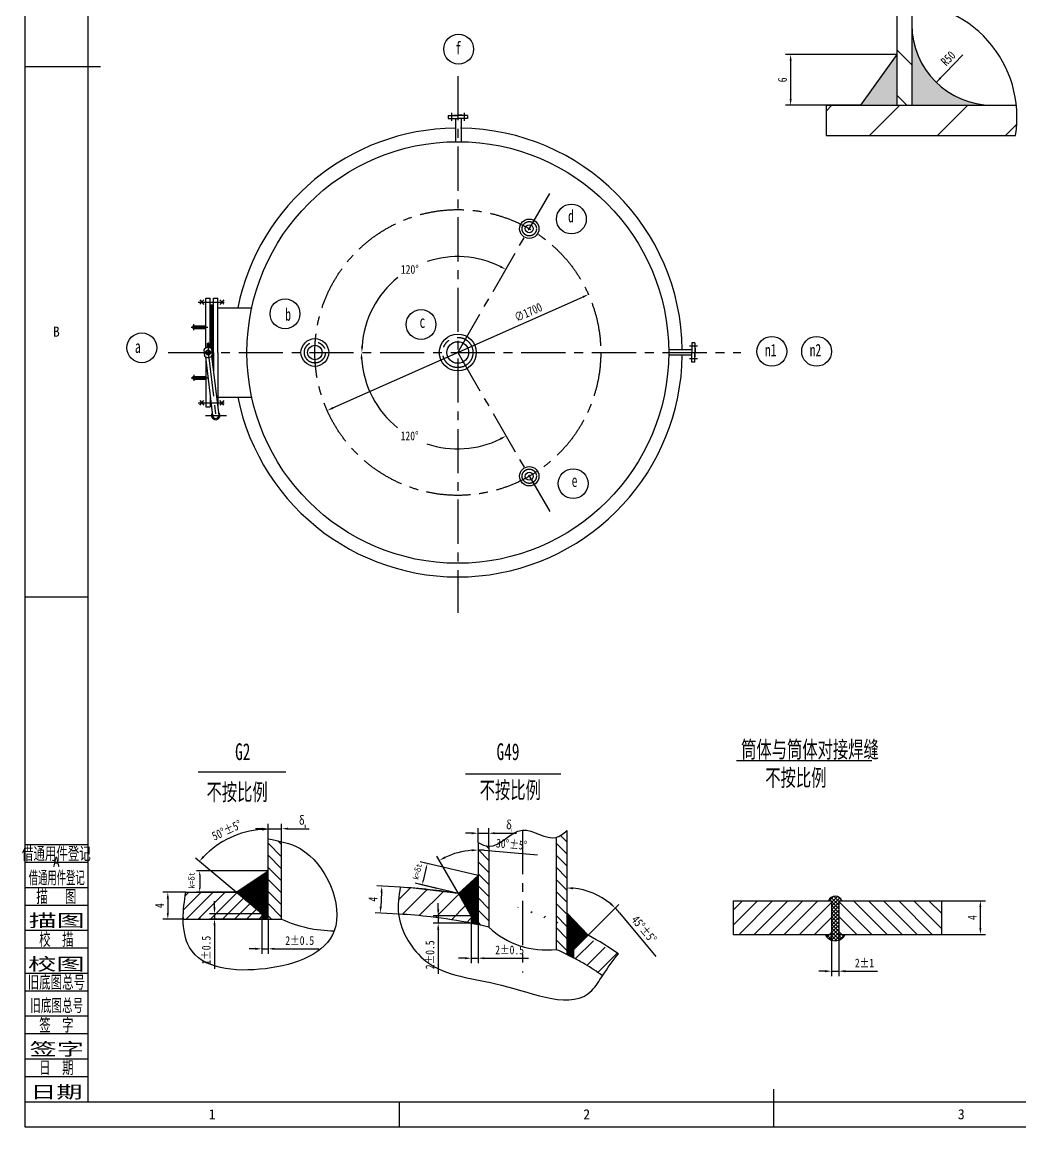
# Model space of a CAD drawing. Extents: x -391 to 8535, y -402 to 12465.
# Drawn here: x -391 to 5542, y -150 to 6422 of the extents above; entities that cross this region are included whole.
import ezdxf
from ezdxf.enums import TextEntityAlignment as Align

# ---------------------------------------------------------------- set-up
doc = ezdxf.new("R2010")
doc.units = 0
doc.header["$LTSCALE"] = 15
doc.linetypes.add('CENTER', pattern=[2, 1.25, -0.25, 0.25, -0.25])
doc.layers.get('0').update_dxf_attribs({"linetype": 'CONTINUOUS'})
doc.layers.get('DEFPOINTS').update_dxf_attribs({"linetype": 'CONTINUOUS'})
for name, color, linetype in [('1轮廓实线层', 7, 'CONTINUOUS'), ('2细线层', 3, 'CONTINUOUS'), ('3中心线层', 1, 'CENTER'), ('5剖面线层', 2, 'CONTINUOUS'), ('6文字层', 3, 'CONTINUOUS'), ('7标注层', 4, 'CONTINUOUS'), ('8符号标注层', 31, 'CONTINUOUS'), ('图框层', 7, 'CONTINUOUS')]:
    doc.layers.add(name, color=color, linetype=linetype)
doc.styles.add('PC_TEXTSTYLE', font='simfang.ttf', dxfattribs={"width": 0.8})
doc.dimstyles.new('TH_GBDIM', dxfattribs={"dimscale": 15, "dimtxt": 3.5, "dimasz": 2.5, "dimexe": 2, "dimexo": 0, "dimgap": 1.5, "dimtad": 1, "dimdec": 1, "dimzin": 0, "dimdsep": 46, "dimtxsty": 'PC_TEXTSTYLE', "dimcen": 2.5, "dimadec": 0, "dimazin": 0, "dimtfac": 0.714286, "dimtdec": 4, "dimtmove": 0, "dimatfit": 3, "dimfxl": 0, "dimtolj": 1, "dimtzin": 0, "dimarcsym": 0})
pattern_1 = [(45, (367.908, 476.2534), (-4.490128, 4.490128), []), (135, (367.908, 476.2534), (-4.490128, -4.490128), [])]

# ---------------------------------------------------------------- blocks, each defined once
blk = doc.blocks.new('*D34')
at = {"color": 0, "linetype": 'ByBlock', "ltscale": 14}
blk.add_line((1875.9, 3366.7), (3360.9, 4026.5), dxfattribs=at)
for points in [[(3358.4, 4032.2), (3363.5, 4020.8), (3395.2, 4041.7)], [(1873.4, 3372.4), (1878.4, 3361), (1841.6, 3351.5)]]:
    blk.add_solid(points, dxfattribs=at)
at = {"layer": 'DEFPOINTS', "color": 0, "linetype": 'ByBlock', "ltscale": 14}
for p in [(3395.2, 4041.7), (1841.6, 3351.5)]:
    blk.add_point(p, dxfattribs=at)
at = {"color": 3, "linetype": 'ByBlock', "ltscale": 14, "insert": (3037.4, 3936.1), "char_height": 52.5, "attachment_point": 5, "rotation": 23.95509, "style": 'PC_TEXTSTYLE'}
blk.add_mtext('\\A1;∅1700{}{}', dxfattribs=at)
blk = doc.blocks.new('*D35')
at = {"color": 0, "linetype": 'ByBlock', "ltscale": 14}
for start, end in [(63.76676, 108.64025), (128.68668, 176.23324)]:
    blk.add_arc((2618.4, 3696.6), 570.5, start, end, dxfattribs=at)
for points in [[(2873.5, 4213.9), (2867.7, 4202.9), (2903.7, 4190.7)], [(2055.4, 3733.9), (2042.9, 3734.3), (2047.9, 3696.6)]]:
    blk.add_solid(points, dxfattribs=at)
at = {"layer": 'DEFPOINTS', "color": 0, "linetype": 'ByBlock', "ltscale": 14}
for p in [(3164.8, 4643), (2519.4, 4258.5), (896, 3696.6), (2618.4, 3696.6), (4301.5, 3696.6)]:
    blk.add_point(p, dxfattribs=at)
at = {"color": 3, "linetype": 'ByBlock', "ltscale": 14, "insert": (2333.2, 4190.7), "char_height": 52.5, "attachment_point": 5, "style": 'PC_TEXTSTYLE'}
blk.add_mtext('\\A1;120°{}{}', dxfattribs=at)
blk = doc.blocks.new('*D36')
at = {"color": 0, "linetype": 'ByBlock', "ltscale": 14}
for start, end in [(183.74921, 231.34982), (251.30893, 296.2508)]:
    blk.add_arc((2618.4, 3696.6), 573.2, start, end, dxfattribs=at)
for points in [[(2040.2, 3658.9), (2052.7, 3659.4), (2045.2, 3696.6)], [(2869, 3188.1), (2874.9, 3177), (2905, 3200.2)]]:
    blk.add_solid(points, dxfattribs=at)
at = {"layer": 'DEFPOINTS', "color": 0, "linetype": 'ByBlock', "ltscale": 14}
for p in [(896, 3696.6), (2618.4, 3696.6), (4301.5, 3696.6), (2179.3, 3328.2), (3164.8, 2750.3)]:
    blk.add_point(p, dxfattribs=at)
at = {"color": 3, "linetype": 'ByBlock', "ltscale": 14, "insert": (2331.8, 3200.2), "char_height": 52.5, "attachment_point": 5, "style": 'PC_TEXTSTYLE'}
blk.add_mtext('\\A1;120°{}{}', dxfattribs=at)
blk = doc.blocks.new('*D43')
at = {"color": 0, "linetype": 'ByBlock', "ltscale": 14}
blk.add_line((5203.9, 6226.9), (5044.9, 6063.6), dxfattribs=at)
blk.add_solid([(5066.5, 6094.8), (5075.5, 6086.1), (5044.9, 6063.6)], dxfattribs=at)
at = {"layer": 'DEFPOINTS', "color": 0, "linetype": 'ByBlock', "ltscale": 14}
for p in [(5379.7, 6407.5), (5044.9, 6063.6)]:
    blk.add_point(p, dxfattribs=at)
at = {"color": 3, "linetype": 'ByBlock', "ltscale": 14, "insert": (5115.6, 6206.1), "char_height": 52.5, "attachment_point": 5, "rotation": 45.76876, "style": 'PC_TEXTSTYLE'}
blk.add_mtext('\\A1;R50{}{}', dxfattribs=at)
blk = doc.blocks.new('*D44')
at = {"color": 0, "linetype": 'ByBlock', "ltscale": 14}
for p, q in [((4809.7, 6229.3), (4149.1, 6229.3)), ((4179.1, 6191.8), (4179.1, 5965)), ((4594.5, 5927.5), (4149.1, 5927.5))]:
    blk.add_line(p, q, dxfattribs=at)
for points in [[(4172.8, 6191.8), (4185.3, 6191.8), (4179.1, 6229.3)], [(4172.8, 5965), (4185.3, 5965), (4179.1, 5927.5)]]:
    blk.add_solid(points, dxfattribs=at)
at = {"layer": 'DEFPOINTS', "color": 0, "linetype": 'ByBlock', "ltscale": 14}
for p in [(4809.7, 6229.3), (4179.1, 5927.5), (4594.5, 5927.5)]:
    blk.add_point(p, dxfattribs=at)
at = {"color": 3, "linetype": 'ByBlock', "ltscale": 14, "insert": (4130.3, 6078.4), "char_height": 52.5, "attachment_point": 5, "rotation": 90, "style": 'PC_TEXTSTYLE'}
blk.add_mtext('\\A1;6{}{}', dxfattribs=at)
blk = doc.blocks.new('*D62')
at = {"color": 0, "linetype": 'ByBlock', "ltscale": 14}
for p, q in [((1071.9, 1563.3), (1071.9, 1650.3)), ((881.7, 1245.9), (639.9, 1448.8))]:
    blk.add_line(p, q, dxfattribs=at)
blk.add_arc((1071.9, 1086.4), 533.9, 94.0249, 135.9751, dxfattribs=at)
for points in [[(1034.2, 1625.2), (1034.6, 1612.7), (1071.9, 1620.3)], [(692.6, 1453.2), (683.3, 1461.6), (662.9, 1429.6)]]:
    blk.add_solid(points, dxfattribs=at)
at = {"layer": 'DEFPOINTS', "color": 0, "linetype": 'ByBlock', "ltscale": 14}
for p in [(918.8, 1597.9), (1071.9, 1563.3), (881.7, 1245.9), (1033.9, 1118.2), (1071.9, 1085.9)]:
    blk.add_point(p, dxfattribs=at)
at = {"color": 0, "linetype": 'ByBlock', "ltscale": 14, "insert": (825.6, 1614.5), "char_height": 52.5, "attachment_point": 5, "rotation": 25, "style": 'PC_TEXTSTYLE'}
blk.add_mtext('\\A1;50°±5°', dxfattribs=at)
blk = doc.blocks.new('*D63')
at = {"color": 0, "linetype": 'ByBlock', "ltscale": 14}
for p, q in [((1033.9, 1085.9), (1033.9, 879.4)), ((1071.9, 1085.9), (1071.9, 879.4)), ((996.4, 909.4), (958.9, 909.4)), ((1033.9, 909.4), (1071.9, 909.4)), ((1109.4, 909.4), (1372.7, 909.4))]:
    blk.add_line(p, q, dxfattribs=at)
for points in [[(996.4, 915.7), (996.4, 903.2), (1033.9, 909.4)], [(1109.4, 915.7), (1109.4, 903.2), (1071.9, 909.4)]]:
    blk.add_solid(points, dxfattribs=at)
at = {"layer": 'DEFPOINTS', "color": 0, "linetype": 'ByBlock', "ltscale": 14}
for p in [(1033.9, 1085.9), (1071.9, 1085.9), (1071.9, 909.4)]:
    blk.add_point(p, dxfattribs=at)
at = {"color": 0, "linetype": 'ByBlock', "ltscale": 14, "insert": (1259.8, 958.2), "char_height": 52.5, "attachment_point": 5, "style": 'PC_TEXTSTYLE'}
blk.add_mtext('\\A1;2±0.5', dxfattribs=at)
blk = doc.blocks.new('*D64')
at = {"color": 0, "linetype": 'ByBlock', "ltscale": 14}
for p, q in [((753, 1155.7), (753, 1193.2)), ((1033.9, 1118.2), (723, 1118.2)), ((753, 1118.2), (753, 1085.9)), ((1033.9, 1085.9), (723, 1085.9)), ((753, 1048.4), (753, 791.1))]:
    blk.add_line(p, q, dxfattribs=at)
for points in [[(746.7, 1155.7), (759.2, 1155.7), (753, 1118.2)], [(746.7, 1048.4), (759.2, 1048.4), (753, 1085.9)]]:
    blk.add_solid(points, dxfattribs=at)
at = {"layer": 'DEFPOINTS', "color": 0, "linetype": 'ByBlock', "ltscale": 14}
for p in [(1033.9, 1118.2), (753, 1085.9), (1033.9, 1085.9)]:
    blk.add_point(p, dxfattribs=at)
at = {"color": 0, "linetype": 'ByBlock', "ltscale": 14, "insert": (704.2, 901), "char_height": 52.5, "attachment_point": 5, "rotation": 90, "style": 'PC_TEXTSTYLE'}
blk.add_mtext('\\A1;1±0.5', dxfattribs=at)
blk = doc.blocks.new('*D65')
at = {"color": 0, "linetype": 'ByBlock', "ltscale": 14}
for p, q in [((582.5, 1245.9), (445.3, 1245.9)), ((475.3, 1208.4), (475.3, 1123.4)), ((566.7, 1085.9), (445.3, 1085.9))]:
    blk.add_line(p, q, dxfattribs=at)
for points in [[(469.1, 1208.4), (481.6, 1208.4), (475.3, 1245.9)], [(469.1, 1123.4), (481.6, 1123.4), (475.3, 1085.9)]]:
    blk.add_solid(points, dxfattribs=at)
at = {"layer": 'DEFPOINTS', "color": 0, "linetype": 'ByBlock', "ltscale": 14}
for p in [(582.5, 1245.9), (475.3, 1085.9), (566.7, 1085.9)]:
    blk.add_point(p, dxfattribs=at)
at = {"color": 0, "linetype": 'ByBlock', "ltscale": 14, "insert": (426.6, 1165.9), "char_height": 52.5, "attachment_point": 5, "rotation": 90, "style": 'PC_TEXTSTYLE'}
blk.add_mtext('\\A1;4{}{}', dxfattribs=at)
blk = doc.blocks.new('*D66')
at = {"color": 0, "linetype": 'ByBlock', "ltscale": 14}
for p, q in [((1071.9, 1563.3), (1071.9, 1653.7)), ((1151.9, 1547.1), (1151.9, 1653.7)), ((1034.4, 1623.7), (996.9, 1623.7)), ((1071.9, 1623.7), (1151.9, 1623.7)), ((1189.4, 1623.7), (1316.8, 1623.7))]:
    blk.add_line(p, q, dxfattribs=at)
for points in [[(1034.4, 1630), (1034.4, 1617.5), (1071.9, 1623.7)], [(1189.4, 1630), (1189.4, 1617.5), (1151.9, 1623.7)]]:
    blk.add_solid(points, dxfattribs=at)
at = {"layer": 'DEFPOINTS', "color": 0, "linetype": 'ByBlock', "ltscale": 14}
for p in [(1151.9, 1623.7), (1071.9, 1563.3), (1151.9, 1547.1)]:
    blk.add_point(p, dxfattribs=at)
at = {"color": 0, "linetype": 'ByBlock', "ltscale": 14, "insert": (1271.8, 1673.5), "char_height": 52.5, "attachment_point": 5, "style": 'PC_TEXTSTYLE'}
blk.add_mtext('\\A1;δ', dxfattribs=at)
blk = doc.blocks.new('*D67')
at = {"color": 0, "linetype": 'ByBlock', "ltscale": 14}
for p, q in [((1856.9, 1275.7), (1718.3, 1283.6)), ((1746.1, 1244.5), (1741.2, 1159.6)), ((1847.7, 1115.9), (1709.1, 1123.9))]:
    blk.add_line(p, q, dxfattribs=at)
for points in [[(1739.9, 1244.8), (1752.4, 1244.1), (1748.3, 1281.9)], [(1735, 1160), (1747.5, 1159.3), (1739.1, 1122.2)]]:
    blk.add_solid(points, dxfattribs=at)
at = {"layer": 'DEFPOINTS', "color": 0, "linetype": 'ByBlock', "ltscale": 14}
for p in [(1856.9, 1275.7), (1739.1, 1122.2), (1847.7, 1115.9)]:
    blk.add_point(p, dxfattribs=at)
at = {"color": 0, "linetype": 'ByBlock', "ltscale": 14, "insert": (1695, 1204.8), "char_height": 52.5, "attachment_point": 5, "rotation": 86.71173, "style": 'PC_TEXTSTYLE'}
blk.add_mtext('\\A1;4{}{}', dxfattribs=at)
blk = doc.blocks.new('*D68')
at = {"color": 0, "linetype": 'ByBlock', "ltscale": 14}
for p, q in [((2975.4, 990.4), (3157.9, 1172.9)), ((3161.9, 1124), (3378, 864))]:
    blk.add_line(p, q, dxfattribs=at)
for start, end in [(50.26303, 84.73697), (39.73697, 45)]:
    blk.add_arc((2847.9, 862.9), 408.4, start, end, dxfattribs=at)
for points in [[(2885.1, 1263.3), (2885.6, 1275.8), (2847.9, 1271.3)], [(3113.2, 1181.6), (3104.7, 1172.3), (3136.7, 1151.7)]]:
    blk.add_solid(points, dxfattribs=at)
at = {"layer": 'DEFPOINTS', "color": 0, "linetype": 'ByBlock', "ltscale": 14}
for p in [(2847.9, 1612.5), (2953.6, 1257.4), (2975.4, 990.4), (2847.9, 876), (2887.9, 902.9)]:
    blk.add_point(p, dxfattribs=at)
at = {"color": 0, "linetype": 'ByBlock', "ltscale": 14, "insert": (3307.5, 1025.2), "char_height": 52.5, "attachment_point": 5, "rotation": 309.73697, "style": 'PC_TEXTSTYLE'}
blk.add_mtext('\\A1;45°±5° ', dxfattribs=at)
blk = doc.blocks.new('*D69')
at = {"color": 0, "linetype": 'ByBlock', "ltscale": 14}
for p, q in [((2204.1, 1237.8), (2075.1, 1461.2)), ((2357.4, 1495.3), (2673.7, 1469.4))]:
    blk.add_line(p, q, dxfattribs=at)
for start, end in [(94.6756, 115.3244), (85.3244, 90)]:
    blk.add_arc((2319.9, 1037.2), 459.7, start, end, dxfattribs=at)
for points in [[(2126.2, 1447.1), (2120.4, 1458.2), (2090.1, 1435.3)], [(2282.2, 1501.6), (2282.7, 1489.1), (2319.9, 1496.9)]]:
    blk.add_solid(points, dxfattribs=at)
at = {"layer": 'DEFPOINTS', "color": 0, "linetype": 'ByBlock', "ltscale": 14}
for p in [(2319.9, 1540.9), (2162.7, 1469.1), (2204.1, 1237.8), (2279.9, 1106.5), (2319.9, 1053.2)]:
    blk.add_point(p, dxfattribs=at)
at = {"color": 0, "linetype": 'ByBlock', "ltscale": 14, "insert": (2519.5, 1531), "char_height": 52.5, "attachment_point": 5, "rotation": 355.3244, "style": 'PC_TEXTSTYLE'}
blk.add_mtext('\\A1;30°±5°', dxfattribs=at)
blk = doc.blocks.new('*D70')
at = {"color": 0, "linetype": 'ByBlock', "ltscale": 14}
for p, q in [((2279.9, 1061.5), (2279.9, 823.5)), ((2319.9, 1053.2), (2319.9, 823.5)), ((2242.4, 853.5), (2204.9, 853.5)), ((2279.9, 853.5), (2319.9, 853.5)), ((2357.4, 853.5), (2620.7, 853.5))]:
    blk.add_line(p, q, dxfattribs=at)
for points in [[(2242.4, 859.7), (2242.4, 847.2), (2279.9, 853.5)], [(2357.4, 859.7), (2357.4, 847.2), (2319.9, 853.5)]]:
    blk.add_solid(points, dxfattribs=at)
at = {"layer": 'DEFPOINTS', "color": 0, "linetype": 'ByBlock', "ltscale": 14}
for p in [(2279.9, 1061.5), (2319.9, 1053.2), (2319.9, 853.5)]:
    blk.add_point(p, dxfattribs=at)
at = {"color": 0, "linetype": 'ByBlock', "ltscale": 14, "insert": (2507.8, 902.2), "char_height": 52.5, "attachment_point": 5, "style": 'PC_TEXTSTYLE'}
blk.add_mtext('\\A1;2±0.5', dxfattribs=at)
blk = doc.blocks.new('*D71')
at = {"color": 0, "linetype": 'ByBlock', "ltscale": 14}
for p, q in [((2083.3, 1144), (2083.3, 1181.5)), ((2279.9, 1106.5), (2053.3, 1106.5)), ((2279.9, 1061.5), (2053.3, 1061.5)), ((2083.3, 1106.5), (2083.3, 1061.5)), ((2083.3, 1024), (2083.3, 760.7))]:
    blk.add_line(p, q, dxfattribs=at)
for points in [[(2077, 1144), (2089.5, 1144), (2083.3, 1106.5)], [(2077, 1024), (2089.5, 1024), (2083.3, 1061.5)]]:
    blk.add_solid(points, dxfattribs=at)
at = {"layer": 'DEFPOINTS', "color": 0, "linetype": 'ByBlock', "ltscale": 14}
for p in [(2083.3, 1061.5), (2279.9, 1106.5), (2279.9, 1061.5)]:
    blk.add_point(p, dxfattribs=at)
at = {"color": 0, "linetype": 'ByBlock', "ltscale": 14, "insert": (2034.5, 873.6), "char_height": 52.5, "attachment_point": 5, "rotation": 90, "style": 'PC_TEXTSTYLE'}
blk.add_mtext('\\A1;2±0.5', dxfattribs=at)
blk = doc.blocks.new('*D72')
at = {"color": 0, "linetype": 'ByBlock', "ltscale": 14}
for p, q in [((2282.4, 1597), (2244.9, 1597)), ((2319.9, 1540.9), (2319.9, 1627)), ((2319.9, 1597), (2383.9, 1597)), ((2383.9, 1519.4), (2383.9, 1627)), ((2421.4, 1597), (2548.8, 1597))]:
    blk.add_line(p, q, dxfattribs=at)
for points in [[(2282.4, 1603.2), (2282.4, 1590.7), (2319.9, 1597)], [(2421.4, 1603.2), (2421.4, 1590.7), (2383.9, 1597)]]:
    blk.add_solid(points, dxfattribs=at)
at = {"layer": 'DEFPOINTS', "color": 0, "linetype": 'ByBlock', "ltscale": 14}
for p in [(2383.9, 1597), (2319.9, 1540.9), (2383.9, 1519.4)]:
    blk.add_point(p, dxfattribs=at)
at = {"color": 0, "linetype": 'ByBlock', "ltscale": 14, "insert": (2503.8, 1646.7), "char_height": 52.5, "attachment_point": 5, "style": 'PC_TEXTSTYLE'}
blk.add_mtext('\\A1;δ', dxfattribs=at)
blk = doc.blocks.new('*D104')
at = {"color": 0, "linetype": 'ByBlock', "ltscale": 14}
for p, q in [((4421.5, 995.1), (4421.5, 746.2)), ((4466.2, 995.1), (4466.2, 746.2)), ((4384, 776.2), (4346.5, 776.2)), ((4421.5, 776.2), (4466.2, 776.2)), ((4503.7, 776.2), (4695, 776.2))]:
    blk.add_line(p, q, dxfattribs=at)
for points in [[(4384, 782.5), (4384, 770), (4421.5, 776.2)], [(4503.7, 782.5), (4503.7, 770), (4466.2, 776.2)]]:
    blk.add_solid(points, dxfattribs=at)
at = {"layer": 'DEFPOINTS', "color": 0, "linetype": 'ByBlock', "ltscale": 14}
for p in [(4421.5, 995.1), (4466.2, 995.1), (4466.2, 776.2)]:
    blk.add_point(p, dxfattribs=at)
at = {"color": 0, "linetype": 'ByBlock', "ltscale": 14, "insert": (4618.1, 825), "char_height": 52.5, "attachment_point": 5, "style": 'PC_TEXTSTYLE'}
blk.add_mtext('\\A1;2±1', dxfattribs=at)
blk = doc.blocks.new('*D105')
at = {"color": 0, "linetype": 'ByBlock', "ltscale": 14}
for p, q in [((5075.3, 1195.1), (5337.3, 1195.1)), ((5307.3, 1032.6), (5307.3, 1157.6)), ((5075.3, 995.1), (5337.3, 995.1))]:
    blk.add_line(p, q, dxfattribs=at)
for points in [[(5301, 1157.6), (5313.5, 1157.6), (5307.3, 1195.1)], [(5301, 1032.6), (5313.5, 1032.6), (5307.3, 995.1)]]:
    blk.add_solid(points, dxfattribs=at)
at = {"layer": 'DEFPOINTS', "color": 0, "linetype": 'ByBlock', "ltscale": 14}
for p in [(5075.3, 1195.1), (5307.3, 1195.1), (5075.3, 995.1)]:
    blk.add_point(p, dxfattribs=at)
at = {"color": 0, "linetype": 'ByBlock', "ltscale": 14, "insert": (5258.5, 1095.1), "char_height": 52.5, "attachment_point": 5, "rotation": 90, "style": 'PC_TEXTSTYLE'}
blk.add_mtext('\\A1;4{}{}', dxfattribs=at)

msp = doc.modelspace()

# ---------------------------------------------------------------- hatches: boundary and pattern name
at = {"layer": '5剖面线层', "ltscale": 14}
h = msp.add_hatch(color=256, dxfattribs=at)
h.paths.add_polyline_path([(4899.68, 6407.49), (4899.68, 5927.49), (5379.68, 5927.49, -0.4142136)])
h.paths.add_polyline_path([(4809.68, 6229.35), (4594.53, 5927.49), (4809.68, 5927.49)])
h = msp.add_hatch(dxfattribs=at)
h.set_pattern_fill('ANSI31', color=2, scale=16, angle=90, style=0)
h.set_pattern_definition([(135, (149.937, -497.746), (-35.921, -35.921), [])])
edge = h.paths.add_edge_path()
edge.add_spline(control_points=[(2383.89, 1519.44), (2363.04, 1520.63), (2341.47, 1530.78), (2319.89, 1540.94)], knot_values=[0, 0, 0, 0, 8.4392195, 8.4392195, 8.4392195, 8.4392195], degree=3, periodic=0)
edge.add_line((2319.89, 1540.94), (2319.89, 1053.21))
edge.add_spline(control_points=[(2319.89, 1053.21), (2341.43, 1048.6), (2362.77, 1043.77), (2383.89, 1038.72)], knot_values=[1.1433583, 1.1433583, 1.1433583, 1.1433583, 1.183301, 1.183301, 1.183301, 1.183301], degree=3, periodic=0)
edge.add_line((2383.89, 1038.72), (2383.89, 1519.44))
edge = h.paths.add_edge_path()
edge.add_spline(control_points=[(2783.89, 905.89), (2805.78, 896.17), (2827.12, 886.19), (2847.89, 875.98)], knot_values=[0.8175413, 0.8175413, 0.8175413, 0.8175413, 0.8680993, 0.8680993, 0.8680993, 0.8680993], degree=3, periodic=0)
edge.add_line((2847.89, 875.98), (2847.89, 1612.5))
edge.add_spline(control_points=[(2847.89, 1612.5), (2827.16, 1595.15), (2806.42, 1577.8), (2783.89, 1571.79)], knot_values=[61.7570748, 61.7570748, 61.7570748, 61.7570748, 71.2387203, 71.2387203, 71.2387203, 71.2387203], degree=3, periodic=0)
edge.add_line((2783.89, 1571.79), (2783.89, 905.89))
h = msp.add_hatch(dxfattribs=at)
h.set_pattern_fill('ANSI31', color=2, scale=16, angle=90, style=0)
h.set_pattern_definition([(135, (335.705, -1534.03), (-35.921, -35.921), [])])
edge = h.paths.add_edge_path()
edge.add_spline(control_points=[(1151.89, 1547.1), (1125.56, 1553.49), (1098.72, 1558.4), (1071.89, 1563.3)], knot_values=[0, 0, 0, 0, 10.1292522, 10.1292522, 10.1292522, 10.1292522], degree=3, periodic=0)
edge.add_line((1071.89, 1563.3), (1071.89, 1085.92))
edge.add_line((1071.89, 1085.92), (1151.89, 1085.92))
edge.add_line((1151.89, 1085.92), (1151.89, 1547.1))
h = msp.add_hatch(dxfattribs=at)
h.set_pattern_fill('ANSI37', color=256, scale=2, style=0)
h.set_pattern_definition(pattern_1)
h.paths.add_polyline_path([(1071.89, 1373.73), (881.74, 1245.92), (1033.92, 1118.22), (1033.92, 1085.92), (1071.89, 1085.92)])
h = msp.add_hatch(dxfattribs=at)
h.set_pattern_fill('ANSI37', color=256, scale=2, style=0)
h.set_pattern_definition(pattern_1)
h.paths.add_polyline_path([(2319.89, 1344.95), (2204.1, 1237.76), (2279.89, 1106.47), (2279.89, 1061.47), (2319.89, 1053.21)])
h = msp.add_hatch(dxfattribs=at)
h.set_pattern_fill('ANSI31', color=2, scale=24, style=0)
h.set_pattern_definition([(45, (149.94, -497.75), (-53.8815, 53.8815), [])])
edge = h.paths.add_edge_path()
edge.add_spline(control_points=[(1847.72, 1115.94), (1912.52, 1112.22), (1976.88, 1106.61), (2121.95, 1089.58), (2202.1, 1076.96), (2279.89, 1061.47)], knot_values=[1.2078948, 1.2078948, 1.2078948, 1.2078948, 1.3189432, 1.3189432, 1.461669, 1.461669, 1.461669, 1.461669], degree=3, periodic=0)
edge.add_line((2279.89, 1061.47), (2279.89, 1106.47))
edge.add_line((2279.89, 1106.47), (2204.1, 1237.76))
edge.add_ellipse((1655.86, 313.44), major_axis=(1845.91, 0), ratio=0.5243969, start_angle=72.722562, end_angle=83.747462)
edge.add_spline(control_points=[(1856.9, 1275.68), (1849.34, 1222.41), (1841.77, 1169.14), (1847.72, 1115.94)], knot_values=[0, 0, 0, 0, 20, 20, 20, 20], degree=3, periodic=0)
edge = h.paths.add_edge_path()
edge.add_line((2887.89, 902.9), (2887.89, 855.65))
edge.add_spline(control_points=[(2887.89, 855.65), (2910.92, 843.55), (2933.16, 831.17), (2992.45, 796.16), (3027.74, 773.01), (3060.25, 749.3)], knot_values=[0.6234292, 0.6234292, 0.6234292, 0.6234292, 0.6815971, 0.6815971, 0.7844873, 0.7844873, 0.7844873, 0.7844873], degree=3, periodic=0)
edge.add_spline(control_points=[(3060.25, 749.3), (3090.27, 795.12), (3122.4, 836.85), (3154.52, 878.58)], knot_values=[200.1993534, 200.1993534, 200.1993534, 200.1993534, 220.1993534, 220.1993534, 220.1993534, 220.1993534], degree=3, periodic=0)
edge.add_ellipse((1655.86, 313.44), major_axis=(1845.91, 0), ratio=0.5243969, start_angle=35.719862, end_angle=44.371409)
edge.add_line((2975.36, 990.37), (2887.89, 902.9))
h = msp.add_hatch(dxfattribs=at)
h.set_pattern_fill('ANSI31', color=2, scale=16, style=0)
h.set_pattern_definition([(45, (335.705, -1534.03), (-35.921, 35.921), [])])
edge = h.paths.add_edge_path()
edge.add_spline(control_points=[(582.52, 1245.92), (574.84, 1196.45), (567.16, 1146.98), (566.71, 1095.39)], knot_values=[230.6762217, 230.6762217, 230.6762217, 230.6762217, 249.616796, 249.616796, 249.616796, 249.616796], degree=3, periodic=0)
edge.add_line((566.71, 1095.39), (566.71, 1085.92))
edge.add_line((566.71, 1085.92), (1033.92, 1085.92))
edge.add_line((1033.92, 1085.92), (1033.92, 1118.22))
edge.add_line((1033.92, 1118.22), (881.74, 1245.92))
edge.add_line((881.74, 1245.92), (582.52, 1245.92))
h = msp.add_hatch(dxfattribs=at)
h.set_pattern_fill('ANSI31', color=256, scale=20, style=0)
h.set_pattern_definition([(45, (3548.72, -3818.38), (-44.9013, 44.9013), [])])
h.paths.add_polyline_path([(4421.49, 995.1), (4421.49, 1195.1), (3837.48, 1195.1), (3837.48, 995.1)])
h = msp.add_hatch(dxfattribs=at)
h.set_pattern_fill('ANSI37', color=256, scale=5, style=0)
h.set_pattern_definition([(45, (3548.722, -3818.38), (-11.22532, 11.22532), []), (135, (3548.722, -3818.38), (-11.22532, -11.22532), [])])
h.paths.add_polyline_path([(4466.19, 1195.1), (4483.36, 1195.1, 0.7072863), (4404.32, 1195.1), (4421.49, 1195.1), (4421.49, 995.1), (4383.75, 995.1, 0.6215596), (4503.93, 995.1), (4466.19, 995.1)])
h = msp.add_hatch(dxfattribs=at)
h.set_pattern_fill('ANSI31', color=256, scale=20, angle=90, style=0)
h.set_pattern_definition([(135, (3548.72, -3818.38), (-44.9013, -44.9013), [])])
h.paths.add_polyline_path([(4466.19, 1195.1), (4466.19, 995.1), (5075.34, 995.1), (5075.34, 1195.1)])
h = msp.add_hatch(dxfattribs=at)
h.set_pattern_fill('ANSI37', color=256, scale=2, style=0)
h.set_pattern_definition(pattern_1)
h.paths.add_polyline_path([(2975.36, 990.37), (2847.89, 1123.92), (2847.89, 875.98), (2887.89, 855.65), (2887.89, 902.9)])

# ---------------------------------------------------------------- linework, layer by layer
at = {"color": 0, "linetype": 'ByBlock', "ltscale": 14}
for p, q in [((881.74, 1245.92), (645, 1245.92)), ((665, 1094.21), (665, 1090.38))]:
    msp.add_line(p, q, dxfattribs=at)
at = {"layer": '1轮廓实线层', "ltscale": 14}
for p, q in [((4809.68, 6539.39), (4809.68, 5927.49)), ((4899.68, 6537.58), (4899.68, 5927.49)), ((4809.68, 6229.35), (4594.53, 5927.49)), ((4389.68, 5927.49), (5521.18, 5927.49)), ((4389.68, 5927.49), (4389.68, 5747.49)), ((2142.27, 5866.63), (2199.77, 5866.63)), ((2174.77, 5868.63), (2199.77, 5868.63)), ((2224.77, 5868.63), (2199.77, 5868.63)), ((2257.27, 5866.63), (2199.77, 5866.63)), ((2142.27, 5848.63), (2199.77, 5848.63)), ((2257.27, 5848.63), (2199.77, 5848.63)), ((4389.68, 5747.49), (5516.24, 5747.49)), ((665.19, 4743.14), (689.06, 4770.56)), ((665.19, 4770.12), (689.06, 4742.69)), ((701.77, 4483.67), (701.77, 4779.13)), ((701.77, 4779.13), (727.77, 4779.13)), ((727.77, 4483.67), (727.77, 4779.13)), ((727.77, 4740.63), (746.77, 4740.63)), ((733.77, 4479.84), (733.77, 4740.63)), ((740.77, 4456.63), (740.77, 4740.63)), ((746.77, 4456.63), (746.77, 4779.13)), ((746.77, 4779.13), (772.77, 4779.13)), ((772.77, 4456.63), (772.77, 4779.13)), ((809.36, 4743.14), (785.49, 4770.56)), ((809.36, 4770.12), (785.49, 4742.69)), ((772.77, 4721.63), (977.75, 4721.63)), ((629.77, 4614.63), (701.77, 4614.63)), ((629.77, 4598.63), (701.77, 4598.63)), ((689.64, 4473.01), (694.23, 4434.76)), ((709.77, 4510.92), (719.77, 4510.92)), ((709.77, 4510.92), (709.77, 4486.21)), ((719.77, 4510.92), (719.77, 4486.21)), ((735.32, 4478.49), (739.91, 4440.24)), ((3591.77, 4514.13), (3591.77, 4456.63)), ((3609.77, 4514.13), (3609.77, 4456.63)), ((3611.77, 4481.63), (3611.77, 4456.63)), ((699.76, 4430.65), (741.65, 4081.63)), ((701.77, 4429.59), (701.77, 4134.13)), ((735.51, 4434.94), (777.9, 4081.63)), ((740.77, 4456.63), (740.77, 4391.04)), ((746.77, 4456.63), (746.77, 4341.04)), ((772.77, 4456.63), (772.77, 4134.13)), ((3591.77, 4399.13), (3591.77, 4456.63)), ((3609.77, 4399.13), (3609.77, 4456.63)), ((3611.77, 4431.63), (3611.77, 4456.63)), ((629.77, 4314.63), (701.77, 4314.63)), ((629.77, 4298.63), (701.77, 4298.63)), ((665.19, 4143.14), (689.06, 4170.56)), ((665.19, 4170.12), (689.06, 4142.69)), ((727.77, 4197.22), (727.77, 4134.13)), ((772.77, 4191.63), (977.75, 4191.63)), ((809.36, 4143.14), (785.49, 4170.56)), ((809.36, 4170.12), (785.49, 4142.69)), ((701.77, 4134.13), (727.77, 4134.13)), ((3857.6, 2028.72), (4662.65, 2028.72)), ((655.16, 1962.45), (1177.25, 1962.45)), ((2244.63, 1950.86), (2813.12, 1950.86)), ((1071.89, 1085.92), (1071.89, 1563.3)), ((1151.89, 1085.92), (1151.89, 1547.1)), ((881.74, 1245.92), (1071.89, 1373.73)), ((2204.1, 1237.76), (2319.89, 1344.95)), ((2204.1, 1237.76), (1919.22, 1271.53)), ((582.52, 1245.92), (881.74, 1245.92)), ((1033.92, 1118.22), (881.74, 1245.92)), ((2279.89, 1106.47), (2204.1, 1237.76)), ((3837.48, 1195.1), (4421.49, 1195.1)), ((3837.48, 1195.1), (3837.48, 995.1)), ((4421.49, 1195.1), (4421.49, 995.1)), ((4466.19, 1195.1), (5075.34, 1195.1)), ((4466.19, 1195.1), (4466.19, 995.1)), ((5075.34, 1195.1), (5075.34, 995.1)), ((1033.92, 1118.22), (1033.92, 1085.92)), ((2975.36, 990.37), (2847.89, 1123.92)), ((566.71, 1095.39), (566.71, 1085.92)), ((566.71, 1085.92), (1033.92, 1085.92)), ((1033.92, 1085.92), (1071.89, 1085.92)), ((1071.89, 1085.92), (1151.89, 1085.92)), ((2279.89, 1061.47), (2319.89, 1053.21)), ((2887.89, 902.9), (2975.36, 990.37)), ((3837.48, 995.1), (4421.49, 995.1)), ((4466.19, 995.1), (5075.34, 995.1)), ((2847.89, 875.98), (2887.89, 855.65))]:
    msp.add_line(p, q, dxfattribs=at)
at = {"layer": '1轮廓实线层', "ltscale": 21}
for p, q in [((2142.27, 5866.63), (2142.27, 5848.63)), ((2174.77, 5868.63), (2174.77, 5866.63)), ((2224.77, 5868.63), (2224.77, 5866.63)), ((2257.27, 5866.63), (2257.27, 5848.63)), ((2186.28, 5848.66), (2186.28, 5710.56)), ((2219.28, 5848.66), (2219.28, 5710.56)), ((3591.77, 4473.13), (3453.67, 4473.13)), ((3609.77, 4514.13), (3591.77, 4514.13)), ((3611.77, 4481.63), (3609.77, 4481.63)), ((3591.77, 4440.13), (3453.67, 4440.13)), ((3611.77, 4431.63), (3609.77, 4431.63)), ((3609.77, 4399.13), (3591.77, 4399.13))]:
    msp.add_line(p, q, dxfattribs=at)
at = {"layer": '1轮廓实线层', "color": 4, "ltscale": 14}
msp.add_line((2204.1, 1237.76), (1946.65, 1299.12), dxfattribs=at)
at = {"layer": '1轮廓实线层', "ltscale": 14}
for points in [[(2847.89, 1612.5), (2847.89, 875.98)], [(2319.89, 1540.94), (2319.89, 1053.21)], [(2383.89, 1519.44), (2383.89, 1038.72)], [(2783.89, 1571.79), (2783.89, 905.89)], [(2279.89, 1106.47), (2279.89, 1061.47)], [(2887.89, 902.9), (2887.89, 855.65)]]:
    msp.add_lwpolyline(points, dxfattribs=at)
for centre, radius in [((2199.77, 4456.63), 1254), ((2624.77, 5192.75), 57.5), ((2624.77, 5192.75), 23.52), ((1349.77, 4456.63), 82.5), ((2199.77, 4456.63), 110), ((714.77, 4456.63), 15), ((1349.77, 4456.63), 43.36), ((2199.77, 4456.63), 64.41), ((714.77, 4456.63), 10), ((2624.77, 3720.51), 57.5), ((2624.77, 3720.51), 23.52)]:
    msp.add_circle(centre, radius, dxfattribs=at)
for centre, radius, start, end in [((5379.68, 6407.49), 480, 180, 270), ((2199.77, 4456.63), 1335, 90.708168, 168.550634), ((2199.77, 4456.63), 1335, 0.708168, 89.291832), ((629.77, 4606.63), 8, 90, 270), ((714.77, 4456.63), 30, 46.787279, 146.898268), ((714.77, 4456.63), 30, 226.787279, 326.898268), ((2199.77, 4456.63), 1335, 191.449366, 359.291832), ((629.77, 4306.63), 8, 90, 270), ((759.77, 4081.63), 25, 142.897254, 50.788293), ((759.77, 4081.63), 18, 180, 360), ((4443.84, 1181.14), 41.91, 19.457509, 160.542491), ((1469.77, 1779.63), 763.08, 245.381739, 269.644864), ((2726, 1400.23), 497.72, 226.579909, 276.679874), ((4443.84, 1024.76), 67.02, 206.273171, 333.726829)]:
    msp.add_arc(centre, radius, start, end, dxfattribs=at)
for start_param, end_param in [(1.2692481, 1.461669), (0.6234292, 0.7744272)]:
    msp.add_ellipse((1655.86, 313.44), major_axis=(1845.91, 0), ratio=0.5243969, start_param=start_param, end_param=end_param, dxfattribs=at)
msp.add_spline([(2319.89, 1540.94), (2383.89, 1519.44), (2583.81, 1615.41), (2783.89, 1571.79), (2847.89, 1612.5)], degree=3, dxfattribs=at)
for points, knots in [([(2279.89, 1061.47), (2202.1, 1076.96), (2121.95, 1089.58), (1976.88, 1106.61), (1912.52, 1112.22), (1847.72, 1115.94)], [1.20789485, 1.20789485, 1.20789485, 1.20789485, 1.35062057, 1.35062057, 1.46166896, 1.46166896, 1.46166896, 1.46166896]), ([(3060.25, 749.3), (3027.74, 773.01), (2992.45, 796.16), (2933.16, 831.17), (2910.92, 843.55), (2887.89, 855.65)], [0.6234292, 0.6234292, 0.6234292, 0.6234292, 0.72631931, 0.72631931, 0.78448725, 0.78448725, 0.78448725, 0.78448725])]:
    msp.add_open_spline(points, degree=3, knots=knots, dxfattribs=at)
for points in [[(2383.89, 1038.72), (2362.77, 1043.77), (2341.43, 1048.6), (2319.89, 1053.21)], [(2847.89, 875.98), (2827.12, 886.19), (2805.78, 896.17), (2783.89, 905.89)]]:
    msp.add_open_spline(points, degree=3, dxfattribs=at)
msp.add_point((0, 0), dxfattribs=at)
at = {"layer": '2细线层'}
for p, q in [((-375, 1530), (0, 1530)), ((-375, 1425), (0, 1425)), ((-375, 1275), (0, 1275)), ((-375, 1170), (0, 1170)), ((-375, 1020), (0, 1020)), ((-375, 915), (0, 915)), ((-375, 765), (0, 765)), ((-375, 660), (0, 660)), ((-375, 510), (0, 510)), ((-375, 405), (0, 405)), ((-375, 255), (0, 255)), ((-375, 150), (0, 150)), ((-375, 0), (0, 0))]:
    msp.add_line(p, q, dxfattribs=at)
at = {"layer": '2细线层', "ltscale": 14}
for centre in [(2204.75, 6261), (2875.27, 5250.58), (1172.35, 4686.87), (1981.24, 4623.05), (320.89, 4484.78), (4067.32, 4463.51), (4333.4, 4463.51), (2885.92, 3676.44)]:
    msp.add_circle(centre, 88.69, dxfattribs=at)
for points in [[(1071.89, 1563.3), (1261.59, 1505.61), (1465.04, 1016.57), (1055.4, 791.28), (604.52, 917.66), (566.71, 1085.92), (582.52, 1245.92)], [(1856.9, 1275.68), (1847.72, 1115.94), (2010.5, 836.01), (2458.67, 693.51), (2997.05, 661.52), (3060.25, 749.3), (3154.52, 878.58)]]:
    msp.add_spline(points, degree=3, dxfattribs=at)
at = {"layer": '3中心线层', "ltscale": 14}
for p, q in [((2199.77, 6101.18), (2199.77, 2908.64)), ((2199.77, 4456.63), (2746.15, 5402.97)), ((655.64, 4756.63), (809.63, 4756.63)), ((613.9, 4606.63), (714.2, 4606.63)), ((629.77, 4589.75), (629.77, 4626.12)), ((714.77, 4516.72), (714.77, 4456.63)), ((477.4, 4456.63), (3882.88, 4456.63)), ((714.77, 4456.63), (764.58, 4041.57)), ((2199.77, 4456.63), (2746.15, 3510.28)), ((613.9, 4306.63), (714.2, 4306.63)), ((629.77, 4323.5), (629.77, 4287.14)), ((655.64, 4156.63), (809.63, 4156.63)), ((699.93, 4081.63), (824.72, 4081.63))]:
    msp.add_line(p, q, dxfattribs=at)
at = {"layer": '3中心线层', "ltscale": 21}
for p, q in [((2162.27, 5881.73), (2162.27, 5834.16)), ((2237.27, 5881.73), (2237.27, 5834.16)), ((3624.88, 4494.13), (3577.31, 4494.13)), ((3624.88, 4419.13), (3577.31, 4419.13))]:
    msp.add_line(p, q, dxfattribs=at)
at = {"layer": '3中心线层', "ltscale": 14}
msp.add_lwpolyline([(2583.81, 1615.41), (2583.89, 767.63)], dxfattribs=at)
for centre, radius in [((2199.77, 4456.63), 850), ((2624.77, 5192.75), 42.5), ((2199.77, 4456.63), 90), ((1349.77, 4456.63), 62.5), ((2624.77, 3720.51), 42.5)]:
    msp.add_circle(centre, radius, dxfattribs=at)
at = {"layer": '5剖面线层', "ltscale": 14}
for p, q in [((4899.68, 6167.21), (4809.68, 6257.21)), ((4869.99, 5927.49), (4809.68, 5987.8)), ((4389.68, 5893.18), (4423.99, 5927.49)), ((4648.1, 5747.49), (4828.1, 5927.49)), ((5052.22, 5747.49), (5232.22, 5927.49)), ((5456.33, 5747.49), (5523.67, 5814.83))]:
    msp.add_line(p, q, dxfattribs=at)
at = {"layer": '7标注层', "ltscale": 14}
msp.add_line((2319.89, 1344.95), (1975.72, 1426.98), dxfattribs=at)
at = {"layer": '7标注层', "linetype": 'ByBlock', "ltscale": 14}
for p, q in [((2012.55, 1392.5), (1993.74, 1313.6)), ((2103.45, 1396.54), (1998.89, 1421.46)), ((1071.89, 1373.73), (645, 1373.73)), ((665, 1348.73), (665, 1270.92)), ((2073.05, 1269), (1968.49, 1293.92))]:
    msp.add_line(p, q, dxfattribs=at)
for points in [[(2008.5, 1393.47), (2016.6, 1391.54), (2018.35, 1416.82)], [(660.83, 1348.73), (669.17, 1348.73), (665, 1373.73)], [(1989.69, 1314.56), (1997.8, 1312.63), (1987.95, 1289.28)], [(660.83, 1270.92), (669.17, 1270.92), (665, 1245.92)]]:
    msp.add_solid(points, dxfattribs=at)
at = {"layer": '8符号标注层', "ltscale": 14}
msp.add_arc((4840.92, 5856.11), 684, 350.862619, 92.61768, dxfattribs=at)
at = {"layer": 'DEFPOINTS', "color": 0, "linetype": 'ByBlock', "ltscale": 14}
for p in [(2103.45, 1396.54), (1071.89, 1373.73), (1987.95, 1289.28), (2073.05, 1269), (665, 1245.92), (881.74, 1245.92)]:
    msp.add_point(p, dxfattribs=at)
at = {"layer": '图框层', "color": 3, "ltscale": 14}
for p, q in [((-375, 12465), (-375, -150)), ((-375, 6157.5), (0, 6157.5)), ((-375, 3003.75), (0, 3003.75)), ((-375, -150), (8535, -150))]:
    msp.add_line(p, q, dxfattribs=at)
at = {"layer": '图框层', "color": 7, "ltscale": 14}
for p, q in [((0, 12315), (0, 0)), ((0, 0), (8385, 0))]:
    msp.add_line(p, q, dxfattribs=at)
at = {"layer": '图框层', "ltscale": 14}
for p, q in [((-375, 6157.5), (75, 6157.5)), ((4080, -150), (4080, 75))]:
    msp.add_line(p, q, dxfattribs=at)
at = {"layer": '图框层', "color": 3}
for p, q in [((1852.5, -150), (1852.5, 0)), ((4080, -150), (4080, 0))]:
    msp.add_line(p, q, dxfattribs=at)

# ---------------------------------------------------------------- texts
at = {"color": 3, "linetype": 'ByBlock', "ltscale": 14, "insert": (1960.12, 1368.89), "char_height": 35, "attachment_point": 5, "rotation": 76.593, "style": 'PC_TEXTSTYLE'}
msp.add_mtext('k=δt', dxfattribs=at)
at = {"layer": '1轮廓实线层', "color": 4, "ltscale": 14, "insert": (1288.79, 1647.12), "char_height": 16, "width": 12.968, "attachment_point": 1, "style": 'PC_TEXTSTYLE'}
msp.add_mtext('\\Ftxt.shx;t', dxfattribs=at)
at = {"layer": '6文字层', "ltscale": 14, "style": 'PC_TEXTSTYLE', "width": 0.667}
for s, height, p in [('f', 75, (2185.12, 6230.58)), ('d', 75, (2855.65, 5230.79)), ('b', 75, (1174.01, 4645.8)), ('c', 75, (1972.26, 4603.26)), ('a', 75, (279.98, 4454.36)), ('n1', 75, (4026.41, 4433.08)), ('n2', 75, (4292.49, 4433.08)), ('e', 75, (2876.93, 3656.65)), ('G2', 100, (875.6, 2032.02)), ('G49', 100, (2430.26, 2032.02)), ('筒体与筒体对接焊缝', 100, (3884.53, 2045.47)), ('不按比例', 100, (4028.17, 1877.34)), ('不按比例', 100, (705.6, 1792.06)), ('不按比例', 100, (2329.86, 1803.66))]:
    msp.add_text(s, height=height, dxfattribs=at).set_placement(p)
at = {"layer": '6文字层', "color": 4, "ltscale": 14, "style": 'PC_TEXTSTYLE', "width": 0.8}
msp.add_text('t', height=16, dxfattribs=at).set_placement((2512.28, 1608.97))
at = {"layer": '6文字层', "color": 3, "style": 'PC_TEXTSTYLE'}
for s, width, p in [('借通用件登记', 0.667, (-187.5, 1477.5)), ('描   图', 0.6667, (-187.5, 1222.5)), ('校  描', 0.667, (-187.5, 967.5)), ('旧底图总号', 0.667, (-187.5, 712.5)), ('签  字', 0.667, (-187.5, 457.5)), ('日  期', 0.667, (-187.41, 204))]:
    msp.add_text(s, height=75, dxfattribs=dict(at, width=width)).set_placement(p, align=Align.MIDDLE)
at = {"layer": '6文字层', "style": 'PC_TEXTSTYLE'}
for tag, text, width, p, p2 in [('借通用件登记', '借通用件登记', 0.534552, (-351.67, 1295.34), (-18.8, 1295.34)), ('描图', '描图', 1.603656, (-351.67, 1040.4), (-18.8, 1040.4)), ('校图', '校图', 1.625624, (-356.23, 780.9), (-18.8, 780.9)), ('旧底图总号', '旧底图总号', 0.606314, (-342.55, 535.06), (-27.92, 535.06)), ('签字', '签字', 1.55972, (-347.11, 275.56), (-23.36, 275.56)), ('日期', '日期', 1.493816, (-342.55, 20.61), (-32.48, 20.61))]:
    msp.add_attdef(tag, text=text, height=75, dxfattribs=dict(at, width=width)).set_placement(p, p2, align=Align.FIT)
at = {"layer": '7标注层', "linetype": 'ByBlock', "ltscale": 14, "insert": (617.17, 1316.33), "char_height": 35, "attachment_point": 5, "rotation": 90, "style": 'PC_TEXTSTYLE'}
msp.add_mtext('\\A1;k=δt{}{}', dxfattribs=at)
at = {"layer": '图框层', "color": 3, "style": 'PC_TEXTSTYLE'}
for s, p in [('B', (-187.5, 4580.62)), ('A', (-187.5, 1426.88)), ('1', (738.75, -75)), ('2', (2966.25, -75)), ('3', (5193.75, -75))]:
    msp.add_text(s, height=60, dxfattribs=at).set_placement(p, align=Align.MIDDLE)

# ---------------------------------------------------------------- dimensions: what is measured, and where the dimension line sits
at = {"layer": '7标注层', "ltscale": 14}
dim = msp.add_radius_dim(center=(5379.68, 6407.49), mpoint=(5044.86, 6063.55), text='R50{}{}', dimstyle='TH_GBDIM', override={"dimtoh": 1, "dimsd1": 1, "dimclrt": 3, "dimtofl": 1}, dxfattribs=at)
dim.commit()
dim.dimension.update_dxf_attribs({"geometry": '*D43', "text_midpoint": (5150.53, 6172.11), "dimtype": 164})
dim = msp.add_linear_dim(base=(4179.07, 5927.49), p1=(4809.68, 6229.35), p2=(4594.53, 5927.49), angle=90, text='6{}{}', dimstyle='TH_GBDIM', override={"dimgap": 1.5, "dimtad": 1, "dimjust": 0, "dimse1": 0, "dimse2": 0, "dimsd1": 0, "dimsd2": 0, "dimclrt": 3, "dimtvp": 0}, dxfattribs=at)
dim.commit()
dim.dimension.update_dxf_attribs({"geometry": '*D44', "text_midpoint": (4130.32, 6078.42)})
for base, line1, line2, picture, middle in [((2100.71, 5018.47), ((2199.77, 4456.63), (2746.15, 5402.97)), ((477.4, 4456.63), (3882.88, 4456.63)), '*D35', (1914.52, 4950.71)), ((1760.69, 4088.19), ((477.4, 4456.63), (3882.88, 4456.63)), ((2199.77, 4456.63), (2746.15, 3510.28)), '*D36', (1913.18, 3960.24))]:
    dim = msp.add_angular_dim_2l(base=base, line1=line1, line2=line2, text='120%%d{}{}', dimstyle='TH_GBDIM', override={"dimtad": 0, "dimtih": 1, "dimtoh": 1, "dimclrt": 3, "dimadec": 1}, dxfattribs=at)
    dim.commit()
    dim.dimension.update_dxf_attribs({"geometry": picture, "text_midpoint": middle, "insert": (-418.64, 760)})
dim = msp.add_diameter_dim_2p(p1=(1422.99, 4111.51), p2=(2976.56, 4801.75), text='%%c1700{}{}', dimstyle='TH_GBDIM', override={"dimclrt": 3, "dimatfit": 0}, dxfattribs=at)
dim.commit()
dim.dimension.update_dxf_attribs({"geometry": '*D34', "text_midpoint": (2638.58, 4651.58), "dimtype": 163, "insert": (-418.64, 760)})
for base, line1, line2, text, picture, middle in [((918.76, 1597.86), ((1071.89, 1085.92), (1071.89, 1563.3)), ((1033.92, 1118.22), (881.74, 1245.92)), '50%%d±5%%d', '*D62', (825.64, 1614.45)), ((2953.59, 1257.37), ((2887.89, 902.9), (2975.36, 990.37)), ((2847.89, 1612.5), (2847.89, 875.98)), '45%%d±5%%d ', '*D68', (3307.48, 1025.15)), ((2162.68, 1469.13), ((2319.89, 1540.94), (2319.89, 1053.21)), ((2279.89, 1106.47), (2204.1, 1237.76)), '30%%d±5%%d', '*D69', (2519.53, 1530.97))]:
    dim = msp.add_angular_dim_2l(base=base, line1=line1, line2=line2, text=text, dimstyle='TH_GBDIM', override={"dimadec": 1}, dxfattribs=at)
    dim.commit()
    dim.dimension.update_dxf_attribs({"geometry": picture, "text_midpoint": middle})
for base, p1, p2, text, picture, middle in [((1151.89, 1623.75), (1071.89, 1563.3), (1151.89, 1547.1), 'δ', '*D66', (1271.85, 1673.54)), ((2383.89, 1596.96), (2319.89, 1540.94), (2383.89, 1519.44), 'δ', '*D72', (2503.85, 1646.75)), ((1071.89, 909.42), (1033.92, 1085.92), (1071.89, 1085.92), '2±0.5', '*D63', (1259.8, 958.17)), ((2319.89, 853.46), (2279.89, 1061.47), (2319.89, 1053.21), '2±0.5', '*D70', (2507.8, 902.21))]:
    dim = msp.add_linear_dim(base=base, p1=p1, p2=p2, text=text, dimstyle='TH_GBDIM', dxfattribs=at)
    dim.commit()
    dim.dimension.update_dxf_attribs({"geometry": picture, "text_midpoint": middle})
for p1, p2, distance, text, picture, middle in [((1856.9, 1275.68), (1847.72, 1115.94), -108.82, '4{}{}', '*D67', (1695.01, 1204.85)), ((5075.34, 995.1), (5075.34, 1195.1), -231.92, '4{}{}', '*D105', (5258.52, 1095.1)), ((2279.89, 1106.47), (2279.89, 1061.47), -196.64, '2±0.5', '*D71', (2034.51, 873.57)), ((4421.49, 995.1), (4466.19, 995.1), -218.86, '2±1', '*D104', (4618.1, 824.99))]:
    dim = msp.add_aligned_dim(p1=p1, p2=p2, distance=distance, text=text, dimstyle='TH_GBDIM', dxfattribs=at)
    dim.commit()
    dim.dimension.update_dxf_attribs({"geometry": picture, "text_midpoint": middle})
for base, p1, p2, text, picture, middle in [((475.3, 1085.92), (582.52, 1245.92), (566.71, 1085.92), '4{}{}', '*D65', (426.55, 1165.92)), ((752.98, 1085.92), (1033.92, 1118.22), (1033.92, 1085.92), '1±0.5', '*D64', (704.23, 901.01))]:
    dim = msp.add_linear_dim(base=base, p1=p1, p2=p2, angle=90, text=text, dimstyle='TH_GBDIM', dxfattribs=at)
    dim.commit()
    dim.dimension.update_dxf_attribs({"geometry": picture, "text_midpoint": middle})

doc.saveas('drawing.dxf')
